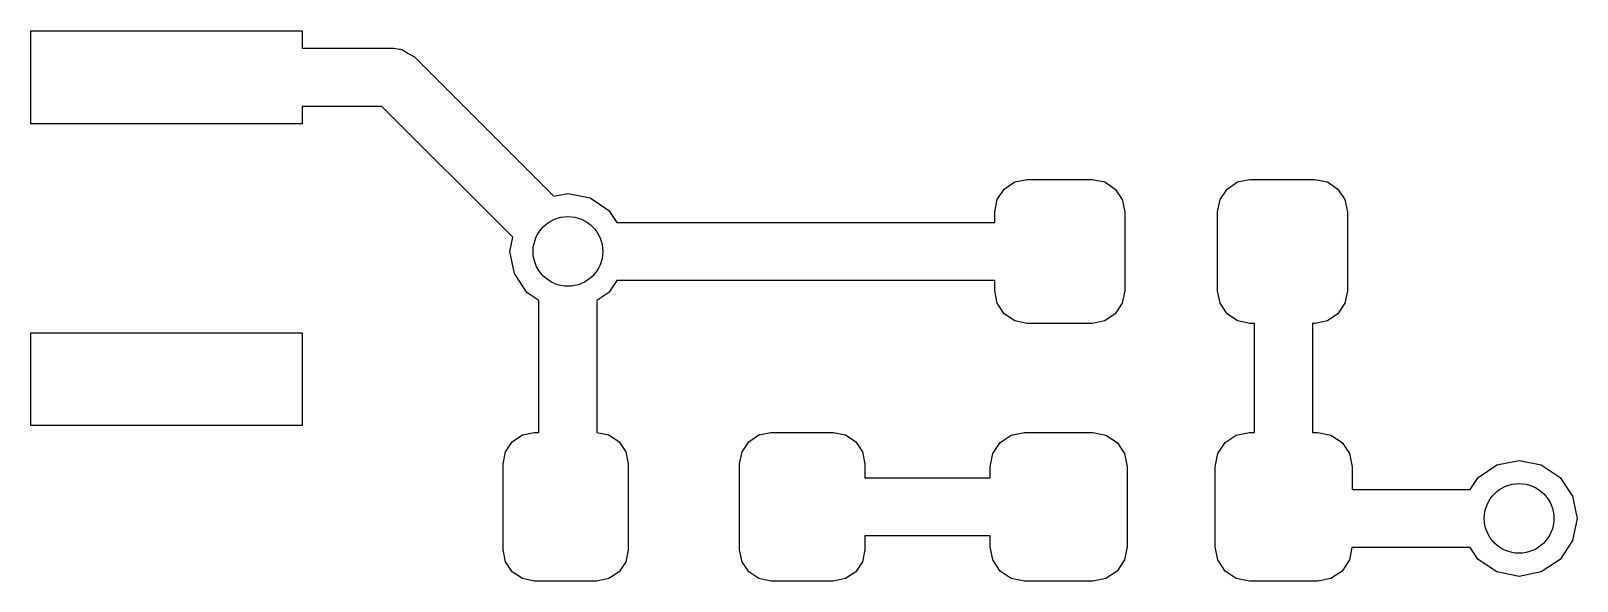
# Model space of a CAD drawing. Extents: x 4.65 to 6.27, y -4.67 to -2.2.
# Drawn here: x 5.6726 to 5.935, y -2.6976 to -2.6043 of the extents above; entities that cross this region are included whole.
import ezdxf

# ---------------------------------------------------------------- set-up
doc = ezdxf.new("R2010")
doc.units = 0
doc.header["$MEASUREMENT"] = 0
doc.layers.add('BLACK', color=7, linetype='CONTINUOUS')

msp = doc.modelspace()

# ---------------------------------------------------------------- linework, layer by layer
at = {"layer": 'BLACK', "linetype": 'CONTINUOUS'}
for p, q in [((5.67264, -2.62008), (5.67264, -2.60433)), ((5.67264, -2.60433), (5.7187, -2.60433)), ((5.7187, -2.60433), (5.7187, -2.60728)), ((5.7187, -2.60728), (5.73425, -2.60728)), ((5.73425, -2.60728), (5.73512, -2.60741)), ((5.73512, -2.60741), (5.7353, -2.6074)), ((5.7353, -2.6074), (5.7354, -2.60745)), ((5.7354, -2.60745), (5.73565, -2.60749)), ((5.73565, -2.60749), (5.73667, -2.60814)), ((5.73667, -2.60814), (5.73773, -2.60872)), ((5.73773, -2.60872), (5.76138, -2.63237)), ((5.73221, -2.61713), (5.7187, -2.61713)), ((5.7187, -2.61713), (5.7187, -2.62008)), ((5.75442, -2.63933), (5.73221, -2.61713)), ((5.7187, -2.62008), (5.67264, -2.62008)), ((5.83664, -2.63293), (5.83783, -2.63114)), ((5.83783, -2.63114), (5.83962, -2.62995)), ((5.83962, -2.62995), (5.84173, -2.62953)), ((5.84173, -2.62953), (5.85276, -2.62953)), ((5.85276, -2.62953), (5.85487, -2.62995)), ((5.85487, -2.62995), (5.85665, -2.63114)), ((5.85665, -2.63114), (5.85785, -2.63293)), ((5.87444, -2.63293), (5.87563, -2.63114)), ((5.87563, -2.63114), (5.87742, -2.62995)), ((5.87742, -2.62995), (5.87953, -2.62953)), ((5.87953, -2.62953), (5.89055, -2.62953)), ((5.89055, -2.62953), (5.89266, -2.62995)), ((5.89266, -2.62995), (5.89445, -2.63114)), ((5.89445, -2.63114), (5.89564, -2.63293)), ((5.76138, -2.63237), (5.76378, -2.63189)), ((5.76378, -2.63189), (5.76755, -2.63264)), ((5.76755, -2.63264), (5.77074, -2.63477)), ((5.83622, -2.63504), (5.83664, -2.63293)), ((5.85785, -2.63293), (5.85827, -2.63504)), ((5.87402, -2.63504), (5.87444, -2.63293)), ((5.89564, -2.63293), (5.89606, -2.63504)), ((5.77074, -2.63477), (5.7721, -2.63681)), ((5.7721, -2.63681), (5.83622, -2.63681)), ((5.83622, -2.63681), (5.83622, -2.63504)), ((5.85827, -2.63504), (5.85827, -2.64843)), ((5.87402, -2.64843), (5.87402, -2.63504)), ((5.89606, -2.63504), (5.89606, -2.64843)), ((5.75394, -2.64173), (5.75442, -2.63933)), ((5.75469, -2.6455), (5.75394, -2.64173)), ((5.75682, -2.64869), (5.75469, -2.6455)), ((5.7721, -2.64665), (5.77074, -2.64869)), ((5.83622, -2.64665), (5.7721, -2.64665)), ((5.83622, -2.64843), (5.83622, -2.64665)), ((5.75886, -2.65005), (5.75682, -2.64869)), ((5.75886, -2.67244), (5.75886, -2.65005)), ((5.77074, -2.64869), (5.7687, -2.65005)), ((5.7687, -2.65005), (5.7687, -2.67244)), ((5.83664, -2.65053), (5.83622, -2.64843)), ((5.85827, -2.64843), (5.85785, -2.65053)), ((5.87444, -2.65053), (5.87402, -2.64843)), ((5.89606, -2.64843), (5.89564, -2.65053)), ((5.83783, -2.65232), (5.83664, -2.65053)), ((5.83962, -2.65352), (5.83783, -2.65232)), ((5.85665, -2.65232), (5.85487, -2.65352)), ((5.85785, -2.65053), (5.85665, -2.65232)), ((5.87563, -2.65232), (5.87444, -2.65053)), ((5.87742, -2.65352), (5.87563, -2.65232)), ((5.89445, -2.65232), (5.89266, -2.65352)), ((5.89564, -2.65053), (5.89445, -2.65232)), ((5.84173, -2.65394), (5.83962, -2.65352)), ((5.85276, -2.65394), (5.84173, -2.65394)), ((5.85487, -2.65352), (5.85276, -2.65394)), ((5.87953, -2.65394), (5.87742, -2.65352)), ((5.88031, -2.65394), (5.87953, -2.65394)), ((5.88031, -2.67244), (5.88031, -2.65394)), ((5.89055, -2.65394), (5.89016, -2.65394)), ((5.89016, -2.65394), (5.89016, -2.67244)), ((5.89266, -2.65352), (5.89055, -2.65394)), ((5.67264, -2.67126), (5.67264, -2.65551)), ((5.67264, -2.65551), (5.7187, -2.65551)), ((5.7187, -2.65551), (5.7187, -2.67126)), ((5.7187, -2.67126), (5.67264, -2.67126)), ((5.75431, -2.674), (5.75604, -2.67285)), ((5.75604, -2.67285), (5.75807, -2.67244)), ((5.75807, -2.67244), (5.75886, -2.67244)), ((5.7687, -2.67244), (5.77073, -2.67285)), ((5.77073, -2.67285), (5.77246, -2.674)), ((5.79447, -2.674), (5.79619, -2.67285)), ((5.79619, -2.67285), (5.79823, -2.67244)), ((5.79823, -2.67244), (5.80886, -2.67244)), ((5.80886, -2.67244), (5.81089, -2.67285)), ((5.81089, -2.67285), (5.81262, -2.674)), ((5.83713, -2.67414), (5.83902, -2.67288)), ((5.83902, -2.67288), (5.84124, -2.67244)), ((5.84124, -2.67244), (5.85285, -2.67244)), ((5.85285, -2.67244), (5.85508, -2.67288)), ((5.85508, -2.67288), (5.85696, -2.67414)), ((5.87532, -2.67414), (5.87721, -2.67288)), ((5.87721, -2.67288), (5.87943, -2.67244)), ((5.87943, -2.67244), (5.88031, -2.67244)), ((5.89016, -2.67244), (5.89104, -2.67244)), ((5.89104, -2.67244), (5.89327, -2.67288)), ((5.89327, -2.67288), (5.89515, -2.67414)), ((5.75276, -2.67776), (5.75316, -2.67572)), ((5.75316, -2.67572), (5.75431, -2.674)), ((5.77246, -2.674), (5.77361, -2.67572)), ((5.77361, -2.67572), (5.77402, -2.67776)), ((5.79291, -2.67776), (5.79332, -2.67572)), ((5.79332, -2.67572), (5.79447, -2.674)), ((5.81262, -2.674), (5.81377, -2.67572)), ((5.81377, -2.67572), (5.81417, -2.67776)), ((5.83543, -2.67825), (5.83588, -2.67603)), ((5.83588, -2.67603), (5.83713, -2.67414)), ((5.85696, -2.67414), (5.85822, -2.67603)), ((5.85822, -2.67603), (5.85866, -2.67825)), ((5.87362, -2.67825), (5.87406, -2.67603)), ((5.87406, -2.67603), (5.87532, -2.67414)), ((5.89515, -2.67414), (5.89641, -2.67603)), ((5.89641, -2.67603), (5.89685, -2.67825)), ((5.75276, -2.69232), (5.75276, -2.67776)), ((5.77402, -2.67776), (5.77402, -2.69232)), ((5.79291, -2.69232), (5.79291, -2.67776)), ((5.81417, -2.67776), (5.81417, -2.68012)), ((5.83543, -2.68012), (5.83543, -2.67825)), ((5.85866, -2.67825), (5.85866, -2.69183)), ((5.87362, -2.69183), (5.87362, -2.67825)), ((5.89685, -2.67825), (5.89685, -2.68209)), ((5.91824, -2.68005), (5.92143, -2.67791)), ((5.92143, -2.67791), (5.9252, -2.67717)), ((5.9252, -2.67717), (5.92896, -2.67791)), ((5.92896, -2.67791), (5.93216, -2.68005)), ((5.81417, -2.68012), (5.83543, -2.68012)), ((5.91688, -2.68209), (5.91824, -2.68005)), ((5.93216, -2.68005), (5.93429, -2.68324)), ((5.89685, -2.68209), (5.91688, -2.68209)), ((5.93429, -2.68324), (5.93504, -2.68701)), ((5.93504, -2.68701), (5.93429, -2.69077)), ((5.83543, -2.68996), (5.81417, -2.68996)), ((5.81417, -2.68996), (5.81417, -2.69232)), ((5.83543, -2.69183), (5.83543, -2.68996)), ((5.83588, -2.69405), (5.83543, -2.69183)), ((5.85866, -2.69183), (5.85822, -2.69405)), ((5.87406, -2.69405), (5.87362, -2.69183)), ((5.89683, -2.69193), (5.89641, -2.69405)), ((5.91688, -2.69193), (5.89683, -2.69193)), ((5.91824, -2.69397), (5.91688, -2.69193)), ((5.93429, -2.69077), (5.93216, -2.69397)), ((5.75316, -2.69436), (5.75276, -2.69232)), ((5.75431, -2.69608), (5.75316, -2.69436)), ((5.77361, -2.69436), (5.77246, -2.69608)), ((5.77402, -2.69232), (5.77361, -2.69436)), ((5.79332, -2.69436), (5.79291, -2.69232)), ((5.79447, -2.69608), (5.79332, -2.69436)), ((5.81377, -2.69436), (5.81262, -2.69608)), ((5.81417, -2.69232), (5.81377, -2.69436)), ((5.83713, -2.69594), (5.83588, -2.69405)), ((5.85822, -2.69405), (5.85696, -2.69594)), ((5.87532, -2.69594), (5.87406, -2.69405)), ((5.89641, -2.69405), (5.89515, -2.69594)), ((5.92143, -2.6961), (5.91824, -2.69397)), ((5.93216, -2.69397), (5.92896, -2.6961)), ((5.75604, -2.69723), (5.75431, -2.69608)), ((5.75807, -2.69764), (5.75604, -2.69723)), ((5.77073, -2.69723), (5.7687, -2.69764)), ((5.77246, -2.69608), (5.77073, -2.69723)), ((5.79619, -2.69723), (5.79447, -2.69608)), ((5.79823, -2.69764), (5.79619, -2.69723)), ((5.81089, -2.69723), (5.80886, -2.69764)), ((5.81262, -2.69608), (5.81089, -2.69723)), ((5.83902, -2.6972), (5.83713, -2.69594)), ((5.84124, -2.69764), (5.83902, -2.6972)), ((5.85508, -2.6972), (5.85285, -2.69764)), ((5.85696, -2.69594), (5.85508, -2.6972)), ((5.87721, -2.6972), (5.87532, -2.69594)), ((5.87943, -2.69764), (5.87721, -2.6972)), ((5.89327, -2.6972), (5.89104, -2.69764)), ((5.89515, -2.69594), (5.89327, -2.6972)), ((5.9252, -2.69685), (5.92143, -2.6961)), ((5.92896, -2.6961), (5.9252, -2.69685)), ((5.7687, -2.69764), (5.75807, -2.69764)), ((5.80886, -2.69764), (5.79823, -2.69764)), ((5.85285, -2.69764), (5.84124, -2.69764)), ((5.89104, -2.69764), (5.87943, -2.69764))]:
    msp.add_line(p, q, dxfattribs=at)
at = {"layer": 'BLACK'}
for centre in [(5.76378, -2.64173), (5.9252, -2.68701)]:
    msp.add_circle(centre, 0.00591, dxfattribs=at)

doc.saveas('drawing.dxf')
